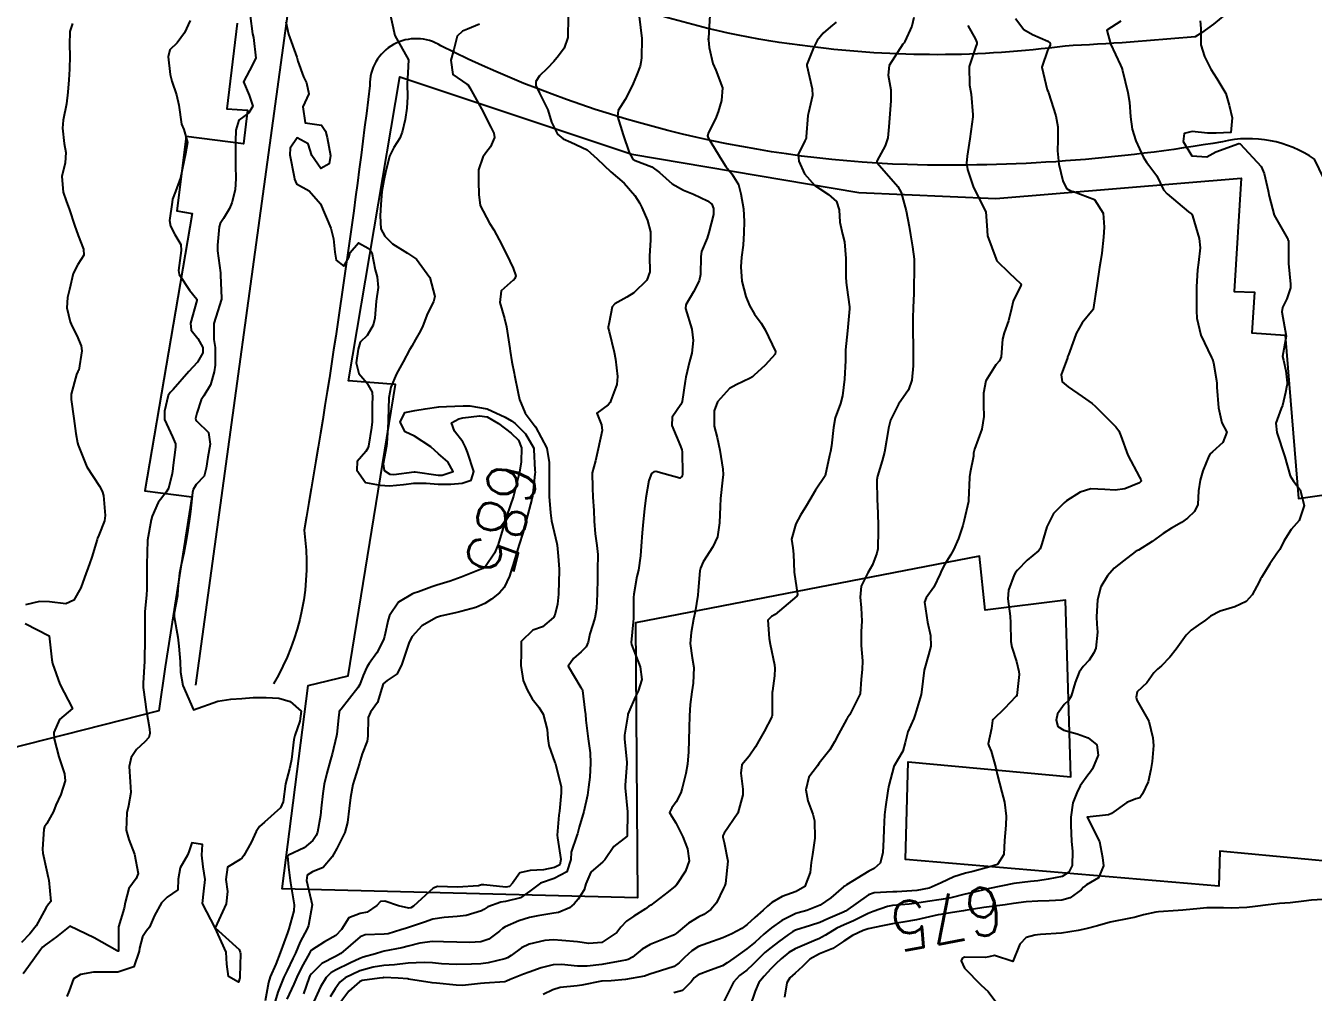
# Model space of a CAD drawing. Header units: metres. Extents: x 292545 to 299085, y 7450245 to 7463078.
# Drawn here: x 295983.2 to 296089.7, y 7456902.3 to 7456982.3 of the extents above; entities that cross this region are included whole.
import ezdxf
from ezdxf.enums import TextEntityAlignment as Align

# ---------------------------------------------------------------- set-up
doc = ezdxf.new("R2010")
doc.units = ezdxf.units.M
for name, color, linetype in [('Cotas', 45, 'Continuous'), ('Curvas de Nivel 1m', 11, 'Continuous'), ('Curvas de Nivel 5m', 15, 'Continuous'), ('Edificações', 30, 'Continuous'), ('Vias Primárias', 230, 'Continuous')]:
    doc.layers.add(name, color=color, linetype=linetype)
doc.styles.add('Style-STANDARD', font='STANDARD.shx')

msp = doc.modelspace()

# ---------------------------------------------------------------- linework, layer by layer
at = {"layer": 'Curvas de Nivel 1m', "flags": 128}
for points, elevation in [([(295996.78, 7456982.74), (295996.3, 7456981.7), (295995.71, 7456980.89), (295995.11, 7456980.31), (295994.96, 7456979.72), (295995.13, 7456978.26), (295995.27, 7456977.71), (295995.66, 7456976.58), (295995.83, 7456975.71), (295996.07, 7456974.14), (295996.25, 7456973.7), (295996.55, 7456972.64), (295996.39, 7456971.7), (295996.26, 7456971.04), (295995.97, 7456969.7), (295995.56, 7456968.58), (295995.33, 7456967.94), (295995.28, 7456967.71), (295995.07, 7456966.17), (295995.14, 7456965.71), (295995.52, 7456965.01), (295996, 7456964.2), (295996.04, 7456963.7), (295995.82, 7456962.04), (295995.86, 7456961.7), (295996.73, 7456960.43), (295997.33, 7456959.68), (295997.33, 7456959.56), (295996.81, 7456957.69), (295996.86, 7456957.12), (295997.42, 7456956.43), (295997.83, 7456955.68), (295997.84, 7456955.24), (295997.39, 7456954.47), (295997.01, 7456954.06), (295996.68, 7456953.69), (295995.37, 7456952.21), (295995.12, 7456951.96), (295994.97, 7456951.71), (295994.65, 7456950.41), (295994.67, 7456949.72), (295995.32, 7456948.28), (295995.58, 7456947.71), (295995.58, 7456947.44), (295995.36, 7456945.71), (295995.35, 7456945.65), (295995.29, 7456945.25), (295994.98, 7456944), (295994.8, 7456943.71), (295994.13, 7456942.84), (295993.63, 7456941.73), (295993.56, 7456941.41), (295993.25, 7456939.73), (295993.25, 7456939.7), (295993.21, 7456937.73), (295993.21, 7456937.71), (295993.21, 7456935.73), (295993.21, 7456935.69), (295993.16, 7456935.18), (295993.04, 7456933.84), (295993.03, 7456933.73), (295993.03, 7456933.62), (295993.03, 7456931.73), (295993.03, 7456931.64), (295993, 7456929.73), (295992.9, 7456927.91), (295992.89, 7456927.73), (295992.9, 7456927.56), (295993.06, 7456926.36), (295993.15, 7456925.73), (295993.42, 7456924.12), (295993.45, 7456923.73), (295993.35, 7456923.41), (295993.02, 7456923.05), (295992.34, 7456922.42), (295991.9, 7456921.75), (295991.74, 7456921), (295991.81, 7456919.75), (295991.87, 7456918.85), (295991.68, 7456917.75), (295991.54, 7456917.17), (295991.48, 7456915.75), (295991.7, 7456914.98), (295992.17, 7456913.75), (295992.48, 7456912.15), (295992.31, 7456911.75), (295991.72, 7456910.91), (295991.4, 7456909.75), (295991.31, 7456909.3), (295990.84, 7456907.76), (295990.85, 7456905.76), (295990.84, 7456905.73), (295990.81, 7456905.73), (295990.74, 7456905.76), (295988.83, 7456906.83), (295986.84, 7456907.81), (295985.73, 7456906.92), (295984.82, 7456906.27), (295984.58, 7456906.07), (295984.39, 7456905.84), (295983.42, 7456904.47), (295982.98, 7456903.86)], 688), ([(296001.74, 7456983.11), (296001.93, 7456981.63), (296002.01, 7456981.33), (296002.22, 7456979.62), (296001.68, 7456978.6), (296001.2, 7456977.64), (296001.66, 7456976.55), (296001.95, 7456975.64), (296001.64, 7456975.1), (296000.81, 7456974.47), (296000.56, 7456973.65), (296000.52, 7456972.74), (296000.52, 7456971.65), (296000.53, 7456970.71), (296000.56, 7456969.65), (296000.49, 7456968.72), (296000.22, 7456967.65), (296000.03, 7456967.17), (295999.53, 7456966.36), (295999.27, 7456965.92), (295999.19, 7456965.66), (295999.04, 7456964.14), (295999.04, 7456963.66), (295999.29, 7456961.86), (295999.3, 7456961.66), (295999.37, 7456959.75), (295999.36, 7456959.66), (295998.91, 7456958.19), (295998.75, 7456957.67), (295998.74, 7456956.34), (295998.85, 7456955.67), (295998.85, 7456954.2), (295998.76, 7456953.67), (295998.46, 7456952.58), (295997.91, 7456951.67), (295997.7, 7456951.34), (295997.34, 7456950.25), (295997.23, 7456949.8), (295997.24, 7456949.69), (295997.33, 7456949.58), (295998.3, 7456948.65), (295998.44, 7456947.67), (295998.23, 7456946.6), (295998.09, 7456945.68), (295997.93, 7456945.03), (295997.27, 7456944.33), (295997.02, 7456943.94), (295996.97, 7456943.69), (295996.82, 7456942.12), (295996.75, 7456941.69), (295996.56, 7456940.37), (295996.45, 7456939.7), (295996.25, 7456938.66), (295996.04, 7456937.7), (295995.89, 7456937), (295995.77, 7456935.7), (295995.74, 7456935.13), (295995.47, 7456933.71), (295995.46, 7456933.39), (295995.76, 7456931.7), (295995.85, 7456930.97), (295995.94, 7456929.7), (295995.98, 7456928.81), (295996.17, 7456927.7), (295997.05, 7456925.69), (295999.06, 7456926.41), (296000.14, 7456926.57), (296001.06, 7456926.63), (296001.98, 7456926.71), (296003.06, 7456926.73), (296004.12, 7456926.66), (296005.06, 7456926.38), (296005.95, 7456925.58), (296005.85, 7456924.77), (296005.43, 7456923.59), (296005.36, 7456923.25), (296005.15, 7456921.59), (296005.13, 7456921.46), (296005, 7456920.83), (296004.67, 7456919.59), (296004.47, 7456918.09), (296004.24, 7456917.6), (296002.94, 7456916.42), (296002.52, 7456916.04), (296002.23, 7456915.63), (296001.82, 7456914.73), (296001.23, 7456913.64), (296001.09, 7456913.46), (296000.91, 7456913.33), (295999.87, 7456912.68), (295999.74, 7456911.65), (295999.87, 7456910.66), (295999.76, 7456909.66), (295998.84, 7456907.67), (296000.82, 7456905.88), (296000.92, 7456905.64), (296000.93, 7456905.52), (296000.9, 7456903.64), (296000.89, 7456903.54), (296000.79, 7456903.17), (295999.96, 7456903.65), (295999.8, 7456904.66), (295999.75, 7456905.66), (295998.84, 7456907.67), (295997.81, 7456909.68), (295997.9, 7456910.7), (295998.02, 7456911.67), (295997.86, 7456912.72), (295997.74, 7456913.68), (295997.8, 7456914.55), (295996.92, 7456914.69), (295996.66, 7456913.95), (295996.56, 7456913.69), (295995.96, 7456912.63), (295995.78, 7456911.7), (295995.77, 7456910.81), (295994.87, 7456910.2), (295994.41, 7456909.72), (295993.82, 7456908.69), (295993.42, 7456907.73), (295993.16, 7456907.41), (295992.83, 7456906.91), (295992.59, 7456905.97), (295992.57, 7456905.74), (295992.11, 7456904.44), (295990.8, 7456904), (295990.54, 7456904.01), (295988.79, 7456903.99), (295987.7, 7456903.8), (295987.14, 7456903.45), (295986.77, 7456902.44), (295986.58, 7456901.99)], 687), ([(296004.7, 7456982.63), (296004.92, 7456981.6), (296005.6, 7456979.68), (296005.63, 7456979.59), (296005.69, 7456979.35), (296006.16, 7456978.07), (296006.4, 7456977.58), (296006.58, 7456976.66), (296006.1, 7456975.58), (296006.3, 7456974.25), (296007.63, 7456974.06), (296007.96, 7456973.56), (296008.11, 7456973.06), (296008.39, 7456971.55), (296008.28, 7456970.87), (296007.59, 7456970.47), (296006.84, 7456971.57), (296006.55, 7456972.51), (296005.62, 7456973.02), (296005.04, 7456972.17), (296005.02, 7456971.6), (296005.38, 7456969.79), (296005.42, 7456969.59), (296005.57, 7456969.22), (296006.63, 7456968.64), (296007.55, 7456967.56), (296008.4, 7456965.56), (296008.63, 7456964.67), (296008.73, 7456963.55), (296008.85, 7456962.9), (296009.49, 7456962.41), (296009.91, 7456963.12), (296010.01, 7456963.53), (296010.71, 7456964.33), (296011.51, 7456963.89), (296011.7, 7456963.71), (296011.79, 7456963.52), (296012.07, 7456962.09), (296012.25, 7456961.51), (296012.33, 7456960.65), (296012.17, 7456959.51), (296012.04, 7456958.11), (296011.92, 7456957.51), (296011.42, 7456956.67), (296010.83, 7456956.11), (296010.67, 7456955.53), (296010.52, 7456954.41), (296010.74, 7456953.53), (296011.38, 7456952.75), (296011.84, 7456951.98), (296011.87, 7456951.51), (296011.84, 7456951.03), (296011.82, 7456949.52), (296011.78, 7456949.07), (296011.52, 7456947.52), (296011.48, 7456947.35), (296011.31, 7456947.07), (296010.58, 7456946.25), (296010.56, 7456945.53), (296011.28, 7456944.51), (296012.49, 7456944.29), (296013.27, 7456944.24), (296014.43, 7456944.33), (296015.28, 7456944.46), (296016.29, 7456944.45), (296017.28, 7456944.37), (296018.34, 7456944.38), (296019.28, 7456944.45), (296020.01, 7456944.69), (296020.23, 7456945.41), (296019.72, 7456947.01), (296019.55, 7456947.42), (296019.32, 7456947.88), (296018.65, 7456948.75), (296018.39, 7456949.43), (296018.99, 7456949.78), (296019.34, 7456949.85), (296020.71, 7456950.03), (296021.34, 7456949.93), (296022.27, 7456949.39), (296023.32, 7456948.58), (296023.94, 7456948), (296024.19, 7456947.37), (296024.16, 7456946.22), (296024.02, 7456945.37), (296023.6, 7456943.71), (296023.51, 7456943.38), (296023.25, 7456942.57), (296022.94, 7456941.69), (296022.85, 7456941.38), (296022.48, 7456940.13), (296022.25, 7456939.39), (296021.94, 7456938.66), (296021.19, 7456937.57), (296020.98, 7456937.4), (296019.19, 7456936.68), (296018.28, 7456936.34), (296017.18, 7456936.01), (296016.76, 7456935.87), (296015.66, 7456935.47), (296015.3, 7456935.34), (296015.17, 7456935.29), (296014.02, 7456934.62), (296013.25, 7456933.5), (296013.14, 7456933.14), (296012.85, 7456931.77), (296012.77, 7456931.5), (296012.21, 7456930.41), (296011.57, 7456929.52), (296011.39, 7456929.23), (296011.09, 7456928.53), (296010.8, 7456927.8), (296010.64, 7456927.52), (296009.26, 7456925.76), (296009.11, 7456925.55), (296009.09, 7456925.51), (296009.05, 7456925.05), (296008.9, 7456923.68), (296008.88, 7456923.55), (296008.53, 7456922.04), (296008.39, 7456921.56), (296008.08, 7456920.47), (296007.87, 7456919.56), (296007.75, 7456918.78), (296007.62, 7456917.56), (296007.55, 7456916.96), (296007.31, 7456915.57), (296007.2, 7456915.3), (296006.93, 7456914.9), (296006.22, 7456914.28), (296004.91, 7456913.69), (296004.83, 7456913.59), (296004.9, 7456912.69), (296005.05, 7456911.59), (296005.09, 7456911.38), (296005.39, 7456909.58), (296005.36, 7456909.08), (296004.95, 7456907.59), (296004.92, 7456907.5), (296004.83, 7456907.24), (296004.22, 7456905.6), (296003.87, 7456904.67), (296003.39, 7456903.61), (296003.25, 7456903.15), (296002.99, 7456901.62)], 686), ([(296028.05, 7456983.02), (296028.02, 7456981.33), (296027.7, 7456980.44), (296027.24, 7456979.79), (296026.85, 7456979.34), (296026.29, 7456978.75), (296025.68, 7456978.14), (296025.36, 7456977.67), (296025.37, 7456977.35), (296025.66, 7456976.71), (296026.35, 7456975.34), (296026.66, 7456974.31), (296027.15, 7456973.33), (296027.62, 7456972.94), (296028.27, 7456972.67), (296029.6, 7456972.03), (296030.45, 7456971.29), (296031.58, 7456970.2), (296032.68, 7456969.27), (296033.56, 7456968.24), (296033.93, 7456967.63), (296034.14, 7456967.25), (296034.61, 7456966.17), (296034.84, 7456965.24), (296034.84, 7456964.57), (296034.77, 7456963.24), (296034.78, 7456961.94), (296034.54, 7456961.24), (296033.46, 7456960.19), (296032.89, 7456959.83), (296031.9, 7456959.28), (296031.69, 7456959.04), (296031.44, 7456957.74), (296031.35, 7456957.37), (296031.36, 7456957.28), (296031.43, 7456956.99), (296031.84, 7456955.28), (296031.95, 7456954.72), (296032.13, 7456953.27), (296032.05, 7456952.6), (296031.56, 7456951.28), (296031.51, 7456951.13), (296031.36, 7456950.92), (296030.4, 7456950.24), (296030.8, 7456949.29), (296030.85, 7456948.81), (296030.53, 7456947.29), (296030.3, 7456946.29), (296030.03, 7456945.3), (296030.04, 7456944.07), (296030.09, 7456943.3), (296030.16, 7456942.2), (296030.18, 7456941.3), (296030.26, 7456940.26), (296030.42, 7456939.29), (296030.48, 7456938.56), (296030.47, 7456937.29), (296030.46, 7456936.57), (296030.44, 7456935.29), (296030.38, 7456934.07), (296030.23, 7456933.29), (296029.83, 7456932), (296029.68, 7456931.3), (296029.52, 7456930.9), (296029.11, 7456930.49), (296028.48, 7456929.94), (296028.05, 7456929.32), (296029.08, 7456927.56), (296029.19, 7456927.42), (296029.22, 7456927.31), (296029.43, 7456925.68), (296029.46, 7456925.3), (296029.5, 7456924.85), (296029.7, 7456923.3), (296029.85, 7456922.13), (296029.89, 7456921.3), (296029.82, 7456920.12), (296029.73, 7456919.3), (296029.64, 7456918.64), (296029.34, 7456917.3), (296028.94, 7456916), (296028.8, 7456915.44), (296028.76, 7456915.31), (296028.3, 7456913.93), (296028.25, 7456913.32), (296027.92, 7456912.29), (296026.89, 7456911.76), (296025.75, 7456911.35), (296024.88, 7456910.71), (296024.09, 7456910.15), (296022.87, 7456909.85), (296022.46, 7456909.79), (296021.4, 7456909.39), (296021.06, 7456909.19), (296020.86, 7456909.07), (296019.6, 7456908.68), (296018.85, 7456908.59), (296017.78, 7456908.51), (296016.85, 7456908.37), (296016.16, 7456908.14), (296014.84, 7456907.69), (296014.67, 7456907.65), (296014.19, 7456907.49), (296013.15, 7456907.17), (296012.83, 7456907.13), (296011.26, 7456907.09), (296010.83, 7456906.92), (296009.24, 7456905.54), (296008.81, 7456905.3), (296007.66, 7456904.71), (296006.8, 7456903.87), (296006.68, 7456903.69), (296006.63, 7456903.57), (296006.14, 7456902.2)], 683), ([(296033.92, 7456983.06), (296034.14, 7456981.25), (296034.09, 7456979.65), (296034.06, 7456979.25), (296033.99, 7456978.95), (296033.68, 7456978.18), (296033.42, 7456977.51), (296033.31, 7456977.26), (296032.74, 7456976.19), (296032.17, 7456975.27), (296032.12, 7456974.79), (296032.59, 7456973.27), (296033.07, 7456971.8), (296033.38, 7456971.26), (296033.59, 7456971.15), (296034.97, 7456970.62), (296035.58, 7456970.16), (296036.64, 7456969.22), (296037.57, 7456968.68), (296038.4, 7456968.37), (296039.56, 7456967.8), (296039.91, 7456967.54), (296040.07, 7456967.18), (296040.05, 7456966.67), (296039.68, 7456965.19), (296039.52, 7456964.71), (296039.07, 7456963.63), (296039, 7456963.2), (296038.97, 7456961.71), (296038.87, 7456961.2), (296038.4, 7456960.27), (296037.77, 7456959.21), (296037.74, 7456958.91), (296038.27, 7456957.2), (296038.38, 7456956.24), (296038.26, 7456955.2), (296038.08, 7456954.51), (296037.76, 7456953.21), (296037.7, 7456952.89), (296037.46, 7456951.21), (296037.44, 7456951.13), (296037.36, 7456950.97), (296036.65, 7456949.91), (296036.61, 7456949.22), (296037.32, 7456947.51), (296037.45, 7456947.21), (296037.47, 7456947.04), (296037.49, 7456945.21), (296037.46, 7456945.03), (296037.28, 7456944.86), (296035.99, 7456945.22), (296035.29, 7456945.42), (296035.12, 7456945.4), (296034.92, 7456945.24), (296034.72, 7456944.68), (296034.47, 7456943.24), (296034.35, 7456942.34), (296034.23, 7456941.25), (296034.15, 7456940.33), (296034.07, 7456939.25), (296034.03, 7456938.43), (296033.86, 7456937.25), (296033.72, 7456936.72), (296033.47, 7456935.26), (296033.45, 7456934.98), (296033.43, 7456933.26), (296033.42, 7456932.98), (296033.24, 7456931.26), (296033.27, 7456931.11), (296033.99, 7456929.25), (296034.14, 7456928.2), (296033.83, 7456927.25), (296033.58, 7456926.74), (296033.06, 7456925.53), (296032.98, 7456925.33), (296032.96, 7456925.26), (296032.69, 7456923.6), (296032.69, 7456923.26), (296032.9, 7456921.36), (296032.9, 7456921.26), (296032.76, 7456919.48), (296032.76, 7456919.26), (296032.95, 7456917.26), (296032.93, 7456915.26), (296031.81, 7456914.38), (296031.06, 7456913.29), (296030.9, 7456913.13), (296029.92, 7456912.28), (296029.49, 7456911.3), (296029.37, 7456910.82), (296028.87, 7456910.04), (296028.54, 7456909.64), (296028.14, 7456909.32), (296027.24, 7456908.94), (296026.86, 7456908.87), (296025.54, 7456908.67), (296024.85, 7456908.53), (296023.97, 7456908.25), (296022.84, 7456907.75), (296022.62, 7456907.6), (296022.36, 7456907.38), (296021.49, 7456906.73), (296020.82, 7456906.5), (296019.87, 7456906.46), (296018.82, 7456906.48), (296017.74, 7456906.52), (296016.82, 7456906.53), (296015.76, 7456906.4), (296014.82, 7456906.16), (296014.28, 7456906.02), (296012.82, 7456905.73), (296012.63, 7456905.69), (296012.1, 7456905.51), (296011.09, 7456905.23), (296010.81, 7456905.13), (296010.04, 7456904.76), (296008.8, 7456904.16), (296008.41, 7456903.94), (296008.03, 7456903.56), (296007.56, 7456902.79), (296007.02, 7456901.57)], 682), ([(296039.74, 7456983.18), (296039.63, 7456981.27), (296039.62, 7456981.18), (296039.63, 7456981.1), (296039.71, 7456980.5), (296040, 7456979.18), (296040.25, 7456978.61), (296040.79, 7456977.17), (296040.73, 7456976.1), (296040.45, 7456975.17), (296040.22, 7456974.59), (296039.63, 7456973.46), (296039.55, 7456973.18), (296039.62, 7456973.01), (296040.74, 7456971.17), (296041.08, 7456970.66), (296041.58, 7456970.05), (296042.12, 7456969.15), (296042.32, 7456968.39), (296042.53, 7456967.15), (296042.59, 7456966.09), (296042.57, 7456965.15), (296042.51, 7456964.15), (296042.38, 7456963.15), (296042.31, 7456962.34), (296042.39, 7456961.15), (296042.72, 7456959.88), (296043.02, 7456959.14), (296043.45, 7456958.44), (296044, 7456957.69), (296044.34, 7456957.13), (296045.17, 7456955.35), (296045.15, 7456955.12), (296044.32, 7456954.2), (296043.38, 7456953.35), (296043.27, 7456953.26), (296043.1, 7456953.14), (296041.94, 7456952.59), (296041.37, 7456952.27), (296040.38, 7456951.17), (296040.1, 7456950.43), (296040.11, 7456949.18), (296040.37, 7456948.22), (296040.59, 7456947.17), (296040.83, 7456945.62), (296040.86, 7456945.17), (296040.8, 7456944.69), (296040.63, 7456943.17), (296040.61, 7456942.52), (296040.56, 7456941.17), (296040.38, 7456940.02), (296040, 7456939.18), (296039.2, 7456937.94), (296038.97, 7456937.42), (296038.93, 7456937.19), (296038.8, 7456935.57), (296038.75, 7456935.19), (296038.54, 7456933.81), (296038.41, 7456933.2), (296038.22, 7456932.11), (296038.14, 7456931.2), (296038.3, 7456930), (296038.43, 7456929.2), (296038.38, 7456927.9), (296038.26, 7456927.2), (296038.12, 7456926.14), (296038.08, 7456925.2), (296038.04, 7456924.2), (296038.02, 7456923.2), (296038, 7456922.22), (296037.91, 7456921.2), (296037.77, 7456920.42), (296037.47, 7456919.21), (296037.35, 7456918.84), (296036.97, 7456918.1), (296036.6, 7456917.58), (296036.43, 7456917.22), (296036.6, 7456916.87), (296036.94, 7456916.36), (296037.51, 7456915.2), (296037.92, 7456914.2), (296038.05, 7456913.2), (296037.75, 7456912.34), (296036.99, 7456911.21), (296036.94, 7456911.15), (296036.88, 7456911.1), (296036.31, 7456910.65), (296034.87, 7456909.55), (296034.69, 7456909.42), (296034.44, 7456909.24), (296033.47, 7456908.64), (296032.85, 7456908.21), (296032.39, 7456907.72), (296032.05, 7456907.27), (296030.82, 7456906.46), (296029.74, 7456906.38), (296028.82, 7456906.51), (296027.52, 7456906.63), (296026.83, 7456906.68), (296026.11, 7456906.62), (296024.82, 7456906.31), (296024.18, 7456906.01), (296023.32, 7456905.37), (296023.02, 7456905.17), (296022.81, 7456905.09), (296021.42, 7456904.78), (296020.81, 7456904.7), (296020.04, 7456904.65), (296018.8, 7456904.64), (296017.56, 7456904.69), (296016.81, 7456904.76), (296016.14, 7456904.8), (296014.81, 7456904.73), (296013.68, 7456904.61), (296012.8, 7456904.54), (296011.9, 7456904.41), (296010.8, 7456904.12), (296009.59, 7456903.54), (296009.17, 7456903.17), (296008.78, 7456902.62), (296008.37, 7456901.95)], 681), ([(296056.63, 7456982.98), (296056.45, 7456982.26), (296055.88, 7456980.99), (296055.81, 7456980.89), (296055.71, 7456980.77), (296054.58, 7456979.01), (296054.49, 7456978.2), (296054.71, 7456977), (296054.72, 7456976.07), (296054.63, 7456975.01), (296054.55, 7456973.92), (296054.48, 7456973.01), (296054.26, 7456972.36), (296053.59, 7456971.15), (296053.56, 7456971.06), (296053.56, 7456971.02), (296053.59, 7456970.95), (296055.29, 7456969), (296055.57, 7456968.5), (296055.99, 7456966.99), (296056.23, 7456965.69), (296056.34, 7456964.99), (296056.51, 7456963.99), (296056.64, 7456962.98), (296056.66, 7456961.81), (296056.63, 7456960.98), (296056.61, 7456960.13), (296056.57, 7456958.98), (296056.55, 7456958.09), (296056.55, 7456956.98), (296056.57, 7456955.83), (296056.57, 7456954.98), (296056.56, 7456954.15), (296056.46, 7456952.98), (296056.18, 7456952.18), (296055.35, 7456951), (296054.7, 7456949.65), (296054.52, 7456949.01), (296054.37, 7456947.97), (296054.2, 7456947.01), (296054.01, 7456946.3), (296053.61, 7456945.02), (296053.57, 7456944.73), (296053.6, 7456943.02), (296053.61, 7456942.67), (296053.66, 7456941.02), (296053.68, 7456940.58), (296053.65, 7456939.02), (296053.57, 7456938.66), (296053.2, 7456937.7), (296052.83, 7456937.03), (296052.27, 7456935.94), (296052.19, 7456935.03), (296052.26, 7456934.14), (296052.31, 7456933.03), (296052.28, 7456932.18), (296052.27, 7456931.03), (296052.39, 7456929.75), (296052.36, 7456929.03), (296052.28, 7456928.23), (296052.18, 7456927.03), (296051.32, 7456925.31), (296051.13, 7456925.05), (296051.1, 7456925), (296051.05, 7456924.9), (296050.39, 7456923.7), (296050.06, 7456923.06), (296049.68, 7456922.4), (296049.01, 7456921.56), (296048.8, 7456921.28), (296048.65, 7456921.07), (296047.94, 7456920.13), (296047.68, 7456919.08), (296047.86, 7456918.18), (296048.27, 7456917.08), (296048.4, 7456916.53), (296048.43, 7456915.08), (296048.25, 7456913.74), (296048.14, 7456913.08), (296048.04, 7456912.23), (296047.61, 7456911.09), (296046.88, 7456910.68), (296045.74, 7456910.25), (296044.87, 7456909.75), (296044.52, 7456909.47), (296044.17, 7456909.13), (296043.48, 7456908.51), (296042.84, 7456907.93), (296042.39, 7456907.6), (296041.56, 7456907.16), (296040.83, 7456906.83), (296039.59, 7456906.41), (296038.82, 7456906.13), (296038.26, 7456905.75), (296037.66, 7456905.2), (296037.23, 7456904.78), (296036.81, 7456904.47), (296035.68, 7456904.1), (296034.8, 7456903.82), (296034.36, 7456903.68), (296032.79, 7456903.38), (296031.59, 7456903.28), (296030.84, 7456903.25), (296030.79, 7456903.24), (296029.18, 7456902.91), (296028.79, 7456902.87), (296027.39, 7456902.72), (296026.78, 7456902.53), (296025.97, 7456902.15)], 679), ([(296065.04, 7456982.89), (296065.72, 7456981.98), (296066.43, 7456981.58), (296067.71, 7456981.01), (296067.9, 7456980.85), (296067.9, 7456980.66), (296067.71, 7456980.33), (296067.22, 7456978.86), (296067.66, 7456976.98), (296067.72, 7456976.85), (296067.76, 7456976.75), (296068.37, 7456974.84), (296068.53, 7456973.94), (296068.53, 7456972.84), (296068.5, 7456971.95), (296068.6, 7456970.84), (296068.95, 7456969.47), (296069.26, 7456968.83), (296069.57, 7456968.63), (296069.82, 7456968.58), (296071.56, 7456967.91), (296072.28, 7456966.8), (296072.36, 7456965.63), (296072.31, 7456964.8), (296072.18, 7456963.47), (296072.05, 7456962.8), (296071.97, 7456962.33), (296071.76, 7456960.81), (296071.45, 7456958.81), (296070.55, 7456957.71), (296070.06, 7456956.82), (296069.88, 7456956.37), (296069.41, 7456955.07), (296069.34, 7456954.89), (296069.32, 7456954.83), (296068.82, 7456953.41), (296068.89, 7456952.83), (296069.38, 7456952.43), (296070.55, 7456951.63), (296071.36, 7456951.04), (296071.61, 7456950.81), (296072.5, 7456949.95), (296073.34, 7456949.12), (296073.58, 7456948.78), (296073.74, 7456948.36), (296074.33, 7456946.77), (296075.29, 7456944.96), (296075.4, 7456944.76), (296075.43, 7456944.61), (296075.28, 7456944.48), (296074.08, 7456943.97), (296073.27, 7456943.86), (296072.41, 7456943.93), (296071.27, 7456943.99), (296070.37, 7456943.72), (296069.26, 7456942.98), (296069.06, 7456942.83), (296068.16, 7456941.93), (296067.63, 7456940.85), (296067.22, 7456939.43), (296067.06, 7456939.02), (296066.92, 7456938.86), (296065.99, 7456938.08), (296065.2, 7456937.26), (296065.03, 7456937.05), (296064.93, 7456936.88), (296064.45, 7456935.61), (296064.4, 7456934.89), (296064.58, 7456933.45), (296064.62, 7456932.89), (296064.65, 7456931.36), (296064.74, 7456930.88), (296065.11, 7456929.69), (296065.31, 7456928.88), (296065.34, 7456928.63), (296065.13, 7456926.88), (296065.11, 7456926.84), (296065.07, 7456926.79), (296064.13, 7456925.81), (296063.19, 7456924.9), (296063.13, 7456924.81), (296063.04, 7456924.16), (296062.77, 7456922.9), (296062.83, 7456922.71), (296063.02, 7456922.27), (296063.4, 7456920.9), (296063.52, 7456920.37), (296063.9, 7456918.89), (296064.13, 7456918.06), (296064.25, 7456916.89), (296064.22, 7456916.16), (296064.13, 7456914.89), (296064.06, 7456913.74), (296063.54, 7456912.9), (296062.9, 7456912.7), (296061.49, 7456912.33), (296060.9, 7456912.18), (296059.94, 7456911.89), (296058.89, 7456911.4), (296057.89, 7456910.96), (296056.88, 7456910.76), (296055.23, 7456910.65), (296054.88, 7456910.64), (296053.33, 7456910.56), (296052.88, 7456910.4), (296050.96, 7456909.05), (296050.9, 7456909.01), (296050.86, 7456908.99), (296049.51, 7456908.41), (296048.85, 7456908.12), (296048.07, 7456907.86), (296046.84, 7456907.46), (296046.6, 7456907.34), (296046.27, 7456907.11), (296045.44, 7456906.5), (296044.82, 7456906.05), (296044.31, 7456905.63), (296043.8, 7456905.13), (296043.32, 7456904.62), (296042.8, 7456904.17), (296042.22, 7456903.72), (296041.72, 7456903.16), (296040.76, 7456901.3)], 677), ([(296073.73, 7456982.67), (296072.59, 7456981.93), (296072.9, 7456980.79), (296073.7, 7456979.04), (296073.81, 7456978.78), (296073.88, 7456978.59), (296074.31, 7456976.77), (296074.45, 7456975.97), (296074.55, 7456974.77), (296074.67, 7456973.73), (296074.97, 7456972.77), (296075.6, 7456971.46), (296075.86, 7456971.02), (296076.06, 7456970.75), (296076.71, 7456969.87), (296077.26, 7456968.73), (296077.57, 7456968.38), (296079.35, 7456966.91), (296079.54, 7456966.76), (296079.6, 7456966.71), (296079.68, 7456966.57), (296080.23, 7456964.7), (296080.31, 7456963.91), (296080.17, 7456962.7), (296080.09, 7456962.11), (296080.01, 7456960.7), (296080.01, 7456960.17), (296080.01, 7456958.7), (296080.03, 7456958.11), (296080.37, 7456956.7), (296081.25, 7456954.85), (296081.33, 7456954.69), (296081.4, 7456954.41), (296081.65, 7456952.95), (296081.67, 7456952.69), (296081.69, 7456952.38), (296081.81, 7456950.68), (296082.1, 7456949.44), (296082.5, 7456948.67), (296082.18, 7456947.82), (296081.32, 7456947.04), (296081.14, 7456946.87), (296081.01, 7456946.69), (296080.53, 7456945.46), (296080.29, 7456944.7), (296080.17, 7456943.81), (296080.11, 7456942.7), (296079.84, 7456942.12), (296079.25, 7456941.55), (296078.76, 7456941.19), (296077.94, 7456940.73), (296077.23, 7456940.28), (296076.34, 7456939.63), (296075.21, 7456938.92), (296075.11, 7456938.87), (296074.92, 7456938.76), (296073.96, 7456938.02), (296073.2, 7456937.43), (296072.63, 7456936.79), (296072.09, 7456935.88), (296071.82, 7456934.8), (296071.72, 7456933.38), (296071.75, 7456932.8), (296071.81, 7456932.13), (296071.68, 7456930.8), (296071.51, 7456930.41), (296071.11, 7456929.81), (296070.63, 7456929.28), (296070.3, 7456928.82), (296069.96, 7456927.95), (296069.63, 7456926.82), (296069.41, 7456926.48), (296069.06, 7456926.13), (296068.51, 7456925.38), (296068.38, 7456924.84), (296068.53, 7456924.33), (296069.03, 7456924.01), (296070.14, 7456923.71), (296071.03, 7456923.37), (296071.75, 7456922.8), (296071.87, 7456921.94), (296071.39, 7456920.81), (296071.24, 7456920.57), (296071, 7456920.29), (296070.38, 7456919.42), (296070.09, 7456918.82), (296069.77, 7456918.01), (296069.6, 7456916.82), (296069.6, 7456916.17), (296069.66, 7456914.82), (296069.74, 7456914), (296069.72, 7456912.82), (296069.45, 7456912.27), (296068.89, 7456911.91), (296067.73, 7456911.68), (296066.89, 7456911.56), (296066.27, 7456911.49), (296064.89, 7456911.32), (296062.88, 7456910.91), (296061.26, 7456910.54), (296060.88, 7456910.45), (296059.67, 7456910.14), (296058.87, 7456910), (296057.74, 7456909.84), (296056.87, 7456909.7), (296056.23, 7456909.63), (296054.87, 7456909.5), (296054.44, 7456909.43), (296053.27, 7456909.02), (296052.98, 7456908.9), (296052.86, 7456908.86), (296051.64, 7456908.25), (296050.85, 7456907.9), (296050.26, 7456907.63), (296049.31, 7456907.07), (296049.02, 7456906.88), (296048.83, 7456906.79), (296048.35, 7456906.6), (296046.82, 7456905.94), (296046.29, 7456905.63), (296045.64, 7456905.11), (296045.22, 7456904.7), (296044.8, 7456904.26), (296044.24, 7456903.68), (296043.81, 7456903.13), (296043.49, 7456902.42), (296043.06, 7456901.14)], 676), ([(295987.04, 7456982.49), (295986.83, 7456981.81), (295986.8, 7456980.71), (295986.83, 7456979.81), (295986.8, 7456978.69), (295986.75, 7456977.81), (295986.67, 7456976.8), (295986.54, 7456975.82), (295986.29, 7456974.48), (295986.22, 7456973.82), (295986.35, 7456972.56), (295986.49, 7456971.82), (295986.45, 7456970.96), (295986.17, 7456969.82), (295986.27, 7456968.53), (295986.52, 7456967.82), (295986.79, 7456967.06), (295987.21, 7456965.8), (295987.52, 7456964.95), (295987.96, 7456963.8), (295988, 7456963.3), (295987.49, 7456962.55), (295987.1, 7456961.81), (295986.8, 7456960.48), (295986.63, 7456959.81), (295986.59, 7456958.96), (295986.86, 7456957.81), (295987.03, 7456957.4), (295987.42, 7456956.67), (295987.77, 7456955.8), (295987.81, 7456955.39), (295987.56, 7456953.8), (295987.5, 7456953.68), (295987.38, 7456953.44), (295986.95, 7456951.81), (295986.93, 7456951.38), (295987.15, 7456949.8), (295987.32, 7456948.56), (295987.47, 7456947.8), (295987.52, 7456947.59), (295988.23, 7456945.79), (295989.27, 7456944.2), (295989.49, 7456943.78), (295989.6, 7456943.43), (295989.75, 7456941.77), (295989.69, 7456941.33), (295989.23, 7456940.16), (295989.12, 7456939.89), (295989.08, 7456939.78), (295988.65, 7456938.34), (295988.45, 7456937.79), (295988.04, 7456936.66), (295987.74, 7456935.8), (295987.16, 7456934.78), (295986.51, 7456934.47), (295985.16, 7456934.63), (295984.33, 7456934.67), (295983.16, 7456934.39)], 689), ([(296020.72, 7456982.42), (296019.72, 7456982.01), (296019.29, 7456981.85), (296018.87, 7456981.43), (296018.58, 7456980.32), (296018.34, 7456979.44), (296018.5, 7456978.26), (296019.67, 7456977.46), (296019.75, 7456977.42), (296019.91, 7456977.17), (296020.87, 7456975.41), (296021.63, 7456973.9), (296021.8, 7456973.57), (296021.89, 7456973.4), (296021.96, 7456973.05), (296021.61, 7456972.28), (296021.23, 7456971.77), (296020.98, 7456971.41), (296020.63, 7456970.36), (296020.63, 7456969.41), (296020.65, 7456968.32), (296020.75, 7456967.41), (296021.53, 7456965.95), (296021.89, 7456965.4), (296022.34, 7456964.57), (296022.93, 7456963.39), (296023.49, 7456962.24), (296023.71, 7456961.6), (296023.64, 7456961.38), (296023.57, 7456961.29), (296023.48, 7456961.24), (296022.49, 7456960.37), (296022.4, 7456959.39), (296022.77, 7456958.06), (296022.94, 7456957.38), (296023.21, 7456955.58), (296023.25, 7456955.38), (296023.39, 7456954.5), (296023.56, 7456953.55), (296023.59, 7456953.38), (296023.91, 7456951.91), (296024.02, 7456951.37), (296024.48, 7456950.23), (296025.15, 7456949.35), (296025.23, 7456949.25), (296025.33, 7456949.11), (296026.27, 7456947.34), (296026.47, 7456946.16), (296026.47, 7456945.34), (296026.46, 7456944.16), (296026.48, 7456943.34), (296026.58, 7456942), (296026.65, 7456941.34), (296027.09, 7456939.45), (296027.12, 7456939.33), (296027.2, 7456938.41), (296027.3, 7456937.33), (296027.3, 7456937.22), (296027.24, 7456935.33), (296027.24, 7456935.26), (296027.16, 7456934.44), (296026.93, 7456933.54), (296026.83, 7456933.33), (296025.92, 7456932.56), (296025.13, 7456932.28), (296024.16, 7456931.36), (296024.16, 7456930.41), (296024.13, 7456929.36), (296024.32, 7456928.13), (296024.64, 7456927.36), (296025.07, 7456926.6), (296025.61, 7456925.91), (296025.97, 7456925.35), (296026.3, 7456924.07), (296026.35, 7456923.34), (296026.43, 7456922.76), (296026.94, 7456921.33), (296026.97, 7456921.3), (296027, 7456921.23), (296027.45, 7456919.33), (296027.47, 7456918.83), (296027.31, 7456917.33), (296027.28, 7456916.99), (296027.14, 7456915.33), (296027.16, 7456915.1), (296027.44, 7456913.32), (296027.34, 7456912.89), (296026.9, 7456912.65), (296026.01, 7456912.46), (296024.89, 7456912.41), (296024.04, 7456912.22), (296023.44, 7456911.37), (296023.18, 7456911.08), (296022.88, 7456911.02), (296021.06, 7456911.22), (296020.88, 7456911.21), (296020.63, 7456911.15), (296018.88, 7456911.03), (296017.24, 7456911.08), (296016.88, 7456910.96), (296015.25, 7456909.47), (296015.02, 7456909.32), (296014.86, 7456909.29), (296014, 7456909.49), (296012.87, 7456909.88), (296012.53, 7456909.84), (296012.22, 7456909.51), (296011.41, 7456908.95), (296010.85, 7456908.84), (296009.9, 7456908.48), (296009.29, 7456907.54), (296008.83, 7456907.03), (296007.89, 7456906.5), (296006.82, 7456905.82), (296006.71, 7456905.68), (296006.65, 7456905.57), (296005.99, 7456904.39), (296005.61, 7456903.58), (296005.36, 7456903), (296004.77, 7456901.77)], 684), ([(296061.1, 7456982.3), (296061.72, 7456981.19), (296061.83, 7456980.92), (296061.83, 7456980.81), (296061.71, 7456980.5), (296061.21, 7456978.93), (296061.23, 7456977.37), (296061.31, 7456976.93), (296061.36, 7456976.62), (296061.5, 7456974.92), (296061.49, 7456974.77), (296061.26, 7456972.93), (296061.02, 7456971.51), (296060.97, 7456970.93), (296061.07, 7456970.41), (296061.57, 7456968.92), (296062.59, 7456966.91), (296062.66, 7456965.78), (296062.72, 7456964.91), (296063.43, 7456962.98), (296063.46, 7456962.9), (296063.5, 7456962.84), (296064.52, 7456961.86), (296065.47, 7456960.94), (296065.49, 7456960.88), (296065.47, 7456960.79), (296064.84, 7456959.51), (296064.71, 7456958.89), (296064.46, 7456957.88), (296064.08, 7456956.89), (296063.96, 7456956.36), (296063.85, 7456954.9), (296063.72, 7456954.58), (296063.4, 7456954.24), (296062.58, 7456952.91), (296062.38, 7456951.91), (296062.39, 7456950.91), (296062.41, 7456949.98), (296062.25, 7456948.92), (296061.65, 7456947.26), (296061.56, 7456946.93), (296061.55, 7456946.69), (296061.29, 7456945.32), (296061.23, 7456944.98), (296061.23, 7456944.93), (296061.15, 7456943.05), (296061.14, 7456942.93), (296060.79, 7456941.4), (296060.67, 7456940.94), (296060.31, 7456939.86), (296059.89, 7456938.94), (296059.65, 7456938.5), (296059.2, 7456937.74), (296058.91, 7456937.24), (296058.79, 7456936.95), (296058.28, 7456935.85), (296057.63, 7456934.97), (296057.51, 7456934.62), (296057.74, 7456932.96), (296058.01, 7456931.84), (296058.04, 7456930.97), (296057.83, 7456930.25), (296057.49, 7456928.97), (296057.26, 7456927.16), (296057.23, 7456926.98), (296057.07, 7456926.41), (296056.73, 7456925.31), (296056.61, 7456924.98), (296056.14, 7456923.88), (296055.91, 7456922.99), (296055.72, 7456922.29), (296055, 7456921.06), (296054.97, 7456921.03), (296054.97, 7456921), (296054.56, 7456919.43), (296054.47, 7456919), (296054.29, 7456917.68), (296054.21, 7456917.01), (296054.15, 7456915.8), (296054.11, 7456915.01), (296054.05, 7456913.87), (296053.84, 7456913.01), (296053.34, 7456912.57), (296052.9, 7456912.34), (296051.06, 7456911.23), (296050.88, 7456911.12), (296050.84, 7456911.09), (296050.81, 7456911.05), (296049.77, 7456910.16), (296048.87, 7456909.54), (296047.78, 7456909.09), (296047.06, 7456908.9), (296046.86, 7456908.84), (296045.7, 7456908.26), (296044.84, 7456907.66), (296044.55, 7456907.41), (296044.23, 7456907.13), (296043.49, 7456906.47), (296042.82, 7456905.93), (296041.73, 7456905.16), (296041.2, 7456904.77), (296040.8, 7456904.53), (296039.81, 7456904.17), (296038.8, 7456903.77), (296038.47, 7456903.52), (296038.2, 7456903.2), (296037.49, 7456902.49), (296036.78, 7456902.3)], 678), ([(295983.14, 7456932.85), (295985.12, 7456931.83), (295985.35, 7456929.83), (295985.4, 7456929.52), (295986, 7456927.82), (295987.05, 7456925.81), (295985.97, 7456924.89), (295985.51, 7456923.83), (295985.54, 7456923.31), (295985.92, 7456921.82), (295986.4, 7456920.4), (295986.45, 7456919.82), (295986.09, 7456918.7), (295985.68, 7456917.82), (295985.48, 7456917.3), (295984.94, 7456916.31), (295984.74, 7456916.02), (295984.67, 7456915.83), (295984.58, 7456914.16), (295984.61, 7456913.83), (295984.89, 7456912.46), (295985.04, 7456911.83), (295985.09, 7456911.62), (295985.25, 7456909.83), (295985.06, 7456909.63), (295984.86, 7456909.36), (295984.04, 7456907.84), (295983.52, 7456907.16), (295982.82, 7456906.44)], 689), ([(296090.88, 7456910.05), (296089.51, 7456909.95), (296088.87, 7456909.88), (296087.74, 7456909.74), (296086.87, 7456909.68), (296085.92, 7456909.58), (296084.86, 7456909.43), (296084.16, 7456909.35), (296082.86, 7456909.29), (296082.22, 7456909.32), (296080.86, 7456909.31), (296080.29, 7456909.27), (296078.86, 7456909.14), (296078.48, 7456909.11), (296076.86, 7456908.98), (296076.64, 7456908.95), (296075.61, 7456908.75), (296075.04, 7456908.57), (296074.85, 7456908.51), (296074.55, 7456908.47), (296072.85, 7456908.14), (296071.82, 7456907.83), (296070.84, 7456907.59), (296070.2, 7456907.45), (296068.84, 7456907.23), (296067.09, 7456907.11), (296066.84, 7456907.08), (296066.64, 7456907.05), (296065.91, 7456906.87), (296065.38, 7456906.32), (296064.81, 7456904.88), (296063.29, 7456905.38), (296062.82, 7456905.26), (296062.52, 7456905.21), (296060.82, 7456905.25), (296060.61, 7456905.14), (296060.53, 7456904.93), (296060.8, 7456904.32), (296062.18, 7456902.92), (296062.78, 7456902.41), (296063.41, 7456901.54)], 674)]:
    msp.add_lwpolyline(points, dxfattribs=dict(at, elevation=elevation))
at = {"layer": 'Curvas de Nivel 5m', "flags": 128}
for points, elevation in [([(296013.27, 7456983.5), (296013.71, 7456981.49), (296014.84, 7456979.48), (296014.77, 7456978.39), (296014.73, 7456977.48), (296014.74, 7456976.4), (296014.69, 7456975.48), (296014.56, 7456974.55), (296014.3, 7456973.48), (296014.12, 7456972.98), (296013.61, 7456972.23), (296013.27, 7456971.49), (296012.93, 7456970.15), (296012.79, 7456969.5), (296012.64, 7456968.58), (296012.56, 7456967.5), (296012.49, 7456966.56), (296012.54, 7456965.5), (296012.89, 7456964.88), (296013.51, 7456964.26), (296014.76, 7456963.48), (296015.5, 7456962.97), (296016.61, 7456961.46), (296017.02, 7456959.9), (296016.91, 7456959.46), (296016.4, 7456958.5), (296016.01, 7456957.46), (296015.83, 7456957.06), (296015.42, 7456956.33), (296015.1, 7456955.78), (296014.93, 7456955.47), (296014.39, 7456954.48), (296013.85, 7456953.49), (296013.37, 7456952.38), (296013.22, 7456951.5), (296013.15, 7456949.69), (296013.15, 7456949.5), (296013.05, 7456947.77), (296013.02, 7456947.5), (296012.75, 7456946.05), (296012.81, 7456945.5), (296013.29, 7456945.19), (296013.61, 7456945.17), (296015.29, 7456945.38), (296015.38, 7456945.38), (296017.29, 7456945.11), (296017.62, 7456945.11), (296018.53, 7456945.43), (296018.08, 7456946.22), (296017.31, 7456946.88), (296016.69, 7456947.46), (296015.32, 7456948.34), (296014.55, 7456948.71), (296014.15, 7456949.49), (296014.53, 7456950.3), (296015.35, 7456950.46), (296016.2, 7456950.61), (296017.35, 7456950.77), (296017.99, 7456950.8), (296019.35, 7456950.84), (296019.92, 7456950.85), (296021.35, 7456950.59), (296022.83, 7456949.9), (296023.34, 7456949.6), (296023.65, 7456949.38), (296024.5, 7456948.54), (296025.19, 7456947.35), (296025.21, 7456947.25), (296025.29, 7456945.52), (296025.3, 7456945.35), (296025.29, 7456945.19), (296025.08, 7456943.35), (296025.04, 7456943.13), (296024.56, 7456941.36), (296024.28, 7456940.32), (296023.99, 7456939.37), (296023.47, 7456937.65), (296023.39, 7456937.38), (296023.19, 7456936.77), (296022.74, 7456935.83), (296022.36, 7456935.39), (296021.71, 7456934.85), (296021.16, 7456934.49), (296020.39, 7456934.17), (296019.15, 7456933.84), (296018.82, 7456933.76), (296017.49, 7456933.45), (296017.22, 7456933.37), (296017.14, 7456933.35), (296015.94, 7456932.66), (296015.13, 7456931.77), (296014.97, 7456931.47), (296014.86, 7456931.21), (296014.29, 7456929.48), (296013.91, 7456928.67), (296013.08, 7456928.14), (296012.74, 7456927.84), (296012.62, 7456927.5), (296012.26, 7456926.31), (296011.7, 7456925.51), (296011.5, 7456925.07), (296011.47, 7456923.52), (296011.41, 7456923.12), (296011.01, 7456922.05), (296010.85, 7456921.52), (296010.78, 7456921.3), (296010.24, 7456919.53), (296010.05, 7456918.45), (296009.94, 7456917.54), (296009.78, 7456916.38), (296009.56, 7456915.54), (296008.92, 7456914.23), (296008.67, 7456913.8), (296008.53, 7456913.55), (296007.79, 7456912.67), (296006.89, 7456912.29), (296006.45, 7456912.01), (296006.41, 7456911.57), (296006.86, 7456909.57), (296006.56, 7456907.85), (296006.45, 7456907.57), (296005.88, 7456906.52), (296005.48, 7456905.58), (296005.28, 7456905.12), (296004.8, 7456904.13), (296004.53, 7456903.59), (296004.03, 7456902.35), (296003.8, 7456901.6)], 685), ([(296050.2, 7456982.6), (296049.73, 7456982.21), (296049.12, 7456981.68), (296048.64, 7456981.08), (296048.32, 7456980.47), (296047.78, 7456979.09), (296047.77, 7456979.01), (296048.21, 7456977.08), (296048.23, 7456976.51), (296047.91, 7456975.09), (296047.87, 7456974.86), (296047.73, 7456973.09), (296047.72, 7456972.99), (296047.62, 7456972.77), (296047.07, 7456971.63), (296047.11, 7456971.09), (296047.58, 7456970.04), (296048.43, 7456969.08), (296049.57, 7456968.34), (296050.24, 7456967.74), (296050.45, 7456967.06), (296050.51, 7456966.03), (296050.73, 7456965.05), (296050.88, 7456964.41), (296050.99, 7456963.05), (296051.01, 7456961.52), (296051.02, 7456961.05), (296051.07, 7456960.65), (296051.29, 7456959.04), (296051.29, 7456958.88), (296051.13, 7456957.04), (296050.98, 7456955.48), (296050.97, 7456955.05), (296050.96, 7456954.61), (296050.89, 7456953.05), (296050.73, 7456951.68), (296050.55, 7456951.05), (296050.13, 7456949.85), (296049.97, 7456949.06), (296049.81, 7456947.55), (296049.72, 7456947.06), (296049.65, 7456946.73), (296049.28, 7456945.07), (296048.49, 7456943.86), (296048.03, 7456943.08), (296047.74, 7456942.6), (296047.25, 7456941.81), (296046.86, 7456941.1), (296046.5, 7456939.82), (296046.61, 7456939.1), (296046.68, 7456938.57), (296046.73, 7456937.1), (296047.01, 7456935.24), (296046.96, 7456935.09), (296045.15, 7456933.59), (296044.86, 7456933.41), (296044.56, 7456933.13), (296044.65, 7456931.6), (296044.74, 7456931.12), (296045.1, 7456929.43), (296045.13, 7456929.12), (296045.09, 7456928.51), (296044.93, 7456927.27), (296044.92, 7456927.12), (296044.91, 7456925.27), (296044.87, 7456925.12), (296044.24, 7456923.92), (296043.8, 7456923.13), (296043.52, 7456922.64), (296043.01, 7456921.87), (296042.39, 7456921.15), (296042.32, 7456920.47), (296042.49, 7456919.15), (296042.49, 7456918.67), (296042.06, 7456917.15), (296040.94, 7456915.51), (296040.83, 7456915.28), (296040.83, 7456915.17), (296040.93, 7456914.72), (296041.23, 7456913.17), (296041.06, 7456911.34), (296040.99, 7456911.17), (296040.88, 7456910.94), (296040.3, 7456909.74), (296039.84, 7456909.18), (296039.26, 7456908.78), (296038.85, 7456908.57), (296037.99, 7456908.05), (296036.98, 7456907.21), (296036.9, 7456907.14), (296036.83, 7456907.09), (296036.61, 7456906.99), (296034.82, 7456906.3), (296034.16, 7456905.91), (296033.35, 7456905.25), (296033.01, 7456905.05), (296032.81, 7456905), (296032.49, 7456904.94), (296030.81, 7456904.63), (296029.6, 7456904.5), (296028.8, 7456904.5), (296027.5, 7456904.63), (296026.81, 7456904.61), (296025.81, 7456904.35), (296024.8, 7456904), (296024.35, 7456903.82), (296023.25, 7456903.38), (296022.93, 7456903.24), (296022.79, 7456903.2), (296021.11, 7456903.08), (296020.79, 7456903.05), (296019.3, 7456902.9), (296018.79, 7456902.93), (296017.16, 7456903.08), (296016.79, 7456903.12), (296014.84, 7456903.43), (296014.79, 7456903.44), (296013.97, 7456903.49), (296012.79, 7456903.55), (296012.75, 7456903.54), (296012.44, 7456903.5), (296011.01, 7456903.3), (296010.79, 7456903.21), (296009.89, 7456902.42), (296009.24, 7456901.54)], 680), ([(296080.29, 7456982.7), (296080.36, 7456982.07), (296080.37, 7456980.7), (296080.65, 7456979.76), (296081.19, 7456978.7), (296081.68, 7456977.94), (296082.42, 7456976.68), (296082.71, 7456975.73), (296082.96, 7456974.67), (296082.83, 7456973.47), (296081.62, 7456973.4), (296080.91, 7456973.41), (296079.63, 7456973.54), (296078.97, 7456973.37), (296078.89, 7456972.72), (296079.6, 7456971.52), (296080.84, 7456971.46), (296081.6, 7456971.85), (296083.5, 7456972.55), (296083.61, 7456972.52), (296085.34, 7456970.64), (296085.59, 7456970.08), (296085.92, 7456968.64), (296086, 7456968.2), (296086.41, 7456966.63), (296087.52, 7456964.68), (296087.54, 7456964.64), (296087.55, 7456964.62), (296087.61, 7456964.53), (296087.61, 7456962.62), (296087.77, 7456960.91), (296087.77, 7456960.62), (296087.46, 7456959.71), (296087.11, 7456958.97), (296087.05, 7456958.62), (296087.42, 7456956.62), (296087.11, 7456954.92), (296087.19, 7456954.62), (296087.39, 7456953.74), (296087.5, 7456952.74), (296087.49, 7456952.62), (296087.48, 7456952.52), (296087.37, 7456951.95), (296087.1, 7456950.88), (296086.99, 7456950.62), (296086.55, 7456949.41), (296086.64, 7456948.63), (296087.3, 7456946.62), (296087.73, 7456945.06), (296088.02, 7456944.61), (296088.57, 7456943.9), (296088.9, 7456942.6), (296088.48, 7456941.37), (296087.84, 7456940.61), (296087.22, 7456939.66), (296086.88, 7456938.96), (296086.64, 7456938.63), (296086.05, 7456937.79), (296085.36, 7456936.64), (296085.3, 7456936.53), (296085.19, 7456936.3), (296084.61, 7456935.21), (296084.11, 7456934.66), (296083.16, 7456934.21), (296081.96, 7456933.87), (296081.15, 7456933.45), (296080.73, 7456933.11), (296080.14, 7456932.7), (296079.55, 7456932.3), (296079.13, 7456931.89), (296078.31, 7456930.72), (296077.79, 7456930.05), (296077.1, 7456929.33), (296076.77, 7456929.07), (296076.46, 7456928.75), (296075.9, 7456927.94), (296075.08, 7456927.2), (296075, 7456926.76), (296075.07, 7456926.49), (296076.06, 7456924.75), (296076.4, 7456923.38), (296076.43, 7456922.75), (296076.34, 7456921.42), (296076.23, 7456920.75), (296075.99, 7456919.75), (296075.53, 7456918.75), (296075.31, 7456918.42), (296074.97, 7456918.34), (296074.23, 7456918.03), (296072.96, 7456917.11), (296072.73, 7456917.02), (296070.95, 7456916.81), (296071.98, 7456914.8), (296072.23, 7456913.48), (296072.32, 7456912.8), (296071.89, 7456911.8), (296070.89, 7456911.23), (296070.66, 7456911.03), (296070.46, 7456910.81), (296069.56, 7456910.14), (296068.87, 7456909.95), (296067.81, 7456909.9), (296066.87, 7456909.87), (296065.92, 7456909.82), (296064.86, 7456909.68), (296064.18, 7456909.58), (296062.86, 7456909.41), (296062.42, 7456909.35), (296060.86, 7456909.09), (296060.72, 7456909.07), (296059.81, 7456908.94), (296059, 7456908.8), (296058.85, 7456908.77), (296058.63, 7456908.73), (296056.85, 7456908.33), (296055.71, 7456908.13), (296054.85, 7456907.99), (296054.03, 7456907.82), (296052.84, 7456907.58), (296052.42, 7456907.44), (296051.56, 7456907.04), (296050.83, 7456906.55), (296049.93, 7456905.95), (296048.82, 7456905.51), (296048.02, 7456905.08), (296047.41, 7456904.48), (296046.8, 7456903.91), (296046.37, 7456903.52), (296046.12, 7456903.11), (296045.93, 7456901.94)], 675)]:
    msp.add_lwpolyline(points, dxfattribs=dict(at, elevation=elevation))
at = {"layer": 'Edificações'}
for points in [[(296000.67, 7456982.51), (295999.82, 7456975.42), (296001.51, 7456975.31), (296001.2, 7456972.52), (295996.46, 7456973.13), (295995.67, 7456966.97), (295996.94, 7456966.77), (295993.02, 7456943.83), (295996.91, 7456943.33), (295994.71, 7456929.26), (295994.2, 7456925.61), (295977.03, 7456921.27)], [(296095.99, 7456912.68), (296081.92, 7456914.01), (296081.84, 7456911.11), (296055.93, 7456913.33), (296056.15, 7456921.4), (296069.61, 7456920.17), (296069.16, 7456934.77), (296062.53, 7456933.95), (296062.04, 7456938.4), (296033.6, 7456932.89), (296033.77, 7456910.14), (296004.38, 7456910.9), (296006.53, 7456927.72), (296009.85, 7456928.51), (296013.77, 7456952.61), (296009.86, 7456952.93), (296014.13, 7456978.08), (296033.31, 7456971.68), (296052.08, 7456968.51), (296063.4, 7456967.99), (296083.7, 7456969.69), (296083.1, 7456960.31), (296084.8, 7456960.25), (296084.56, 7456956.9), (296087.34, 7456956.7), (296088.44, 7456943.17), (296095.94, 7456944.26)]]:
    msp.add_lwpolyline(points, dxfattribs=at)
at = {"layer": 'Vias Primárias'}
msp.add_lwpolyline([(296015.09, 7457000.3), (296026.77, 7457080.41), (296040.86, 7457179.46), (296041.32, 7457183.05, -0.565618), (296054.26, 7457188.74), (296107.85, 7457181.7, -0.311943), (296117.05, 7457173.38, -0.023643), (296115.97, 7457165.9), (296106.99, 7457109.12), (296103.91, 7457088.72), (296100.73, 7457068.09), (296097.16, 7457045.62), (296092.84, 7457017.02), (296090.07, 7456997.15, -0.220515), (296079.89, 7456981.38, -0.010623), (296069.13, 7456980.61, -0.065562), (296048.05, 7456980.57, -0.097402), (296022.04, 7456988.88, -0.269889), (296014.64, 7456995.85, -0.178806)], format="xyb", close=True, dxfattribs=at)
msp.add_lwpolyline([(295997.26, 7456927.73), (296004.94, 7456983.89, 0.248965), (296000.44, 7456996.15), (295966.08, 7457029.3, 0.566451), (295957.25, 7457026.92), (295949.71, 7456975.99), (295945.55, 7456950.24), (295941.9, 7456924.31, -0.595904), (295927.94, 7456919.11), (295915.38, 7456931.05)], format="xyb", dxfattribs=at)
at = {"layer": 'Vias Primárias', "elevation": 696.26}
msp.add_lwpolyline([(295916.74, 7456763.72), (295924.93, 7456766.2), (295933.21, 7456748.07, 0.323044), (295939.02, 7456744.76), (295946.13, 7456730.2, -0.161963), (295948.36, 7456713.53, -0.022051), (295943.29, 7456692.1, -0.015638), (295935.45, 7456667.42, 0.031096), (295932.8, 7456658.12, 0.384566), (295938.48, 7456648.2), (296057.52, 7456612.41, 0.570498), (296067.03, 7456621.17), (296081.21, 7456725.4), (296089.4, 7456791.61), (296095.67, 7456839.61), (296098.57, 7456875.6), (296101.37, 7456916.64, 0.124926), (296089.75, 7456971.25, 0.212516), (296082.15, 7456972.7, -0.049577), (296056.11, 7456970.8, -0.108046), (296017.51, 7456980.63, 0.594482), (296011.63, 7456977.35, -0.013454), (296006.2, 7456940.56, -0.172494), (296003.66, 7456927.84, -2.071126)], format="xyb", dxfattribs=at)

# ---------------------------------------------------------------- texts
at = {"layer": 'Cotas', "style": 'Style-STANDARD'}
for s, rotation, p in [('685', 255.2194, (296022.55, 7456941.44, 685)), ('675', 190.3414, (296059.38, 7456908.46, 675))]:
    msp.add_text(s, height=4, rotation=rotation, dxfattribs=at).set_placement(p, align=Align.MIDDLE_CENTER)

doc.saveas('drawing.dxf')
